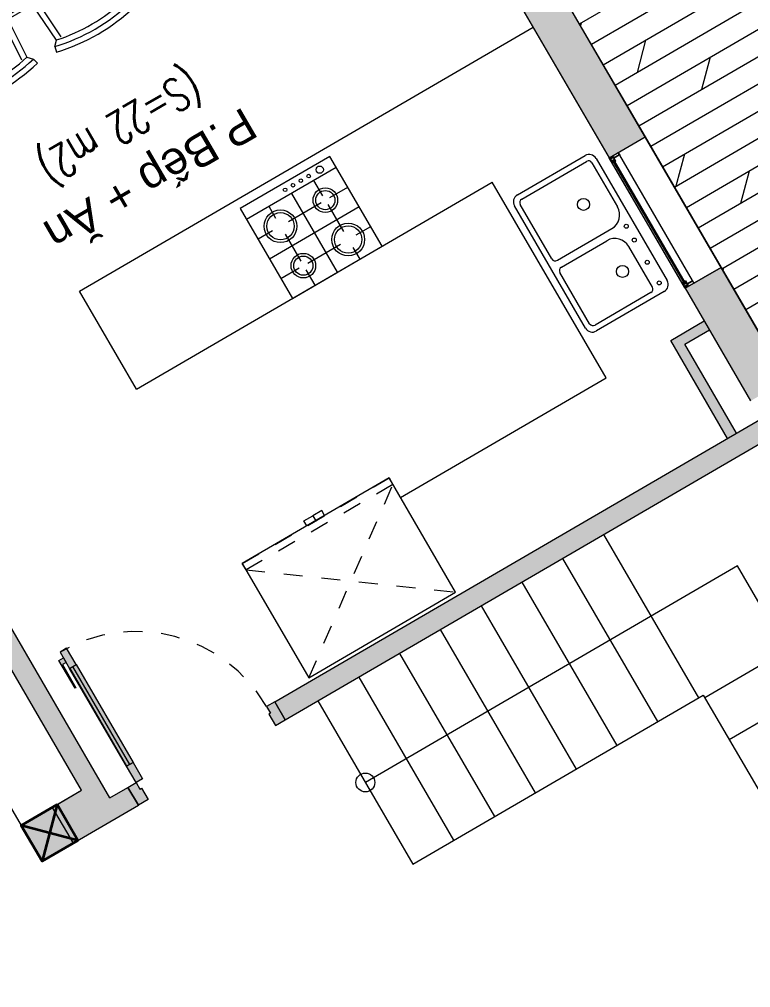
# Model space of a CAD drawing. Header units: millimetres. Extents: x 567980 to 569372, y 2065777 to 2066674.
# Drawn here: x 568803.01 to 568806.88, y 2066254.9 to 2066260.02 of the extents above; entities that cross this region are included whole.
import ezdxf
from ezdxf.enums import TextEntityAlignment as Align

# ---------------------------------------------------------------- set-up
doc = ezdxf.new("R2010")
doc.units = ezdxf.units.MM
doc.linetypes.add('HIDDEN', pattern=[0.75, 0.5, -0.25])
for name, color, linetype, lineweight in [('A-COT VACH', 2, 'Continuous', 35), ('A-HATCH', 251, 'Continuous', 5), ('A-TEXT', 7, 'Continuous', 18), ('E- CHU THICH', 162, 'Continuous', 13), ('E- THAY', 9, 'Continuous', 20), ('E- Tuong', 4, 'Continuous', 13), ('E-NoiThat', 32, 'Continuous', 9), ('i_Hatch', 250, 'Continuous', 13), ('i_ThietBi', 32, 'Continuous', 13), ('LD-CUA', 146, 'Continuous', 13), ('LD-THAY', 9, 'Continuous', 13)]:
    doc.layers.add(name, color=color, linetype=linetype, lineweight=lineweight)
doc.styles.add('AA - Arial - Regular', font='arial.ttf', dxfattribs={"height": 250})
doc.styles.add('Dim roman', font='romans.shx', dxfattribs={"width": 0.7})

# ---------------------------------------------------------------- blocks, each defined once
blk = doc.blocks.new('A$C67F81534')
at = {"color": 2, "linetype": 'Continuous'}
for p, q in [((505, 2254.3), (498, 2284.3)), ((968.5, 2254.3), (975.6, 2284.3)), ((505, 2254.3), (530.4, 2228.3)), ((530.4, 2228.3), (515.4, 2003.6)), ((943.2, 2228.3), (968.5, 2254.3)), ((958.2, 2003.6), (943.2, 2228.3)), ((308.3, 2003.6), (308.3, 0)), ((1183.8, 2003.6), (308.3, 2003.6)), ((1183.8, 0), (1183.8, 2003.6)), ((57.7, 1864.1), (27.6, 1871.1)), ((57.7, 1864.1), (83.7, 1838.7)), ((83.7, 1838.7), (308.3, 1853.7)), ((1408.5, 1838.7), (1183.8, 1853.7)), ((1434.4, 1864.1), (1408.5, 1838.7)), ((1434.4, 1864.1), (1464.5, 1871.1)), ((57.7, 1400.6), (27.6, 1393.5)), ((83.7, 1425.9), (57.7, 1400.6)), ((308.3, 1410.9), (83.7, 1425.9)), ((1183.8, 1410.9), (1408.5, 1425.9)), ((1408.5, 1425.9), (1434.4, 1400.6)), ((1434.4, 1400.6), (1464.5, 1393.5)), ((57.7, 1269.6), (27.6, 1276.6)), ((57.7, 1269.6), (83.7, 1244.3)), ((83.7, 1244.3), (308.3, 1259.2)), ((1408.5, 1244.3), (1183.8, 1259.2)), ((1434.4, 1269.6), (1408.5, 1244.3)), ((1434.4, 1269.6), (1464.5, 1276.6)), ((83.7, 831.4), (57.7, 806.1)), ((308.3, 816.4), (83.7, 831.4)), ((1183.8, 816.4), (1408.5, 831.4)), ((1408.5, 831.4), (1434.4, 806.1)), ((57.7, 806.1), (27.6, 799)), ((1434.4, 806.1), (1464.5, 799)), ((64.2, 608.8), (34.2, 615.8)), ((1427.9, 608.8), (1458, 615.8)), ((64.2, 608.8), (90.2, 583.5)), ((90.2, 583.5), (308.3, 598)), ((1401.9, 583.5), (1183.8, 598)), ((1427.9, 608.8), (1401.9, 583.5)), ((90.2, 170.6), (64.2, 145.3)), ((308.3, 156.1), (90.2, 170.6)), ((1183.8, 156.1), (1401.9, 170.6)), ((1401.9, 170.6), (1427.9, 145.3)), ((64.2, 145.3), (34.2, 138.2)), ((1427.9, 145.3), (1458, 138.2)), ((308.3, 0), (1183.8, 0)), ((530.4, -224.6), (515.4, 0)), ((958.2, 0), (943.2, -224.6)), ((505, -250.6), (498, -280.7)), ((505, -250.6), (530.4, -224.6)), ((943.2, -224.6), (968.5, -250.6)), ((968.5, -250.6), (975.6, -280.7))]:
    blk.add_line(p, q, dxfattribs=at)
at = {"color": 8, "linetype": 'Continuous'}
for p, q in [((561.2, 2226.2), (546.4, 2003.6)), ((328.9, 1983), (328.9, 20.6)), ((1163.2, 1983), (328.9, 1983)), ((1163.2, 20.6), (1163.2, 1983)), ((85.8, 1807.9), (308.3, 1822.7)), ((1406.4, 1807.9), (1183.8, 1822.7)), ((308.3, 1441.9), (85.8, 1456.7)), ((85.8, 1213.4), (308.3, 1228.3)), ((1406.4, 1213.4), (1183.8, 1228.3)), ((308.3, 847.4), (85.8, 862.2)), ((328.9, 20.6), (1163.2, 20.6)), ((561.2, -222.6), (546.4, 0))]:
    blk.add_line(p, q, dxfattribs=at)
at = {"color": 8}
for p, q in [((927.2, 2003.6), (912.4, 2226.2)), ((328.9, 1245.9), (1066.1, 1983)), ((328.9, 1890.8), (421.2, 1983)), ((328.9, 1517.4), (794.6, 1983)), ((328.9, 1138.4), (1163.2, 1972.7)), ((863.9, 1486.7), (1163.2, 1786)), ((328.9, 1624.9), (442.4, 1738.4)), ((821.5, 1359.4), (1163.2, 1701.2)), ((1183.8, 1441.9), (1406.4, 1456.7)), ((954.4, 1113.3), (1163.2, 1322.2)), ((328.9, 951.7), (581, 1203.8)), ((818.5, 875.6), (1163.2, 1220.3)), ((818.5, 875.6), (1163.2, 1220.3)), ((328.9, 866.9), (425.5, 963.4)), ((911.5, 691.4), (1163.2, 943.1)), ((618.3, 777.2), (671.5, 830.5)), ((716.9, 774), (805, 862.1)), ((716.9, 774), (805, 862.1)), ((1183.8, 847.4), (1406.4, 862.2)), ((695.7, 752.8), (714.3, 771.4)), ((695.7, 752.8), (714.3, 771.4)), ((328.9, 487.9), (605.3, 764.3)), ((462.2, 519.3), (676.9, 734)), ((524.5, 581.6), (676.9, 734)), ((880.2, 660.1), (901.6, 681.5)), ((328.9, 108.8), (855.8, 635.7)), ((529.2, 20.6), (1163.2, 654.6)), ((864.5, 644.4), (872.2, 652.1)), ((92.3, 552.6), (308.3, 567)), ((1050.6, 451.5), (1163.2, 564.1)), ((1399.9, 552.6), (1183.8, 567)), ((1121.3, 426), (1163.2, 468)), ((328.9, 386), (368.9, 426)), ((715.9, 20.6), (1027.9, 332.7)), ((308.3, 187), (92.3, 201.4)), ((1183.8, 187), (1399.9, 201.4)), ((619.7, 20.6), (654.6, 55.5)), ((1094.9, 20.6), (1163.2, 89)), ((927.2, 0), (912.4, -222.6))]:
    blk.add_line(p, q, dxfattribs=at)
at = {"color": 2, "linetype": 'Continuous'}
for centre, radius, start, end in [((736.8, 1266.1), 1045.8, 76.8005, 103.1995), ((736.8, 1266.1), 984, 77.8904, 102.1096), ((1045.8, 1632.3), 1045.8, 166.8005, 193.1995), ((1045.8, 1632.3), 1014.9, 166.8005, 193.1995), ((446.3, 1632.3), 1045.8, 346.8005, 13.1995), ((1045.8, 1632.3), 984, 167.8904, 192.1096), ((446.3, 1632.3), 984, 347.8904, 12.1096), ((1045.8, 1037.8), 1045.8, 166.8005, 193.1995), ((1045.8, 1037.8), 1014.9, 166.8005, 193.1995), ((1045.8, 1037.8), 984, 167.8904, 192.1096), ((446.3, 1037.8), 984, 347.8904, 12.1096), ((446.3, 1037.8), 1045.8, 346.8005, 13.1995), ((1052.4, 377), 1045.8, 166.8005, 193.1995), ((439.8, 377), 1045.8, 346.8005, 13.1995), ((1052.4, 377), 1014.9, 166.8005, 193.1995), ((1052.4, 377), 984, 167.8904, 192.1096), ((439.8, 377), 984, 347.8904, 12.1096), ((439.8, 377), 1014.9, 346.8005, 13.1995), ((736.8, 737.5), 984, 257.8904, 282.1096), ((736.8, 737.5), 1045.8, 256.8005, 283.1995)]:
    blk.add_arc(centre, radius, start, end, dxfattribs=at)
at = {"color": 8, "linetype": 'Continuous'}
for centre, start, end in [((736.8, 1266.1), 76.8005, 103.1995), ((446.3, 1632.3), 346.8005, 13.1995), ((446.3, 1037.8), 346.8005, 13.1995), ((736.8, 737.5), 256.8005, 283.1995)]:
    blk.add_arc(centre, 1014.9, start, end, dxfattribs=at)
at = {"color": 8}
for centre, radius, start, end in [((747, 917.8), 37.6, 156.0385, 244.4359), ((688.2, 896.2), 44.3, 343.9866, 56.4878), ((753.3, 929.5), 23.7, 148.7908, 240.7624), ((726.3, 922.4), 20.5, 318.6409, 70.9123), ((804.4, 929.1), 30.9, 137.031, 215.07), ((762.9, 932), 26.2, 308.1934, 43.9077), ((843.8, 900.6), 37.6, 116.0385, 204.4359), ((784.9, 921.8), 44.3, 303.9866, 16.4878), ((856.2, 905.5), 23.7, 108.7908, 200.7624), ((831, 917.4), 20.5, 278.6409, 30.9123), ((642.9, 859), 20.5, 358.6409, 110.9123), ((659, 881.8), 23.7, 188.7908, 280.7624), ((664.8, 889.8), 26.2, 348.1934, 83.9077), ((698.5, 914.3), 30.9, 177.031, 255.07), ((678.3, 844.7), 29.1, 358.5783, 107.9127), ((701.4, 875.7), 32.2, 185.833, 280.658), ((764.9, 871.1), 23.2, 171.2967, 266.1216), ((743.2, 853.7), 20.9, 344.042, 93.3764), ((781.8, 897.6), 32.2, 145.833, 240.658), ((744.3, 888.8), 29.1, 318.5783, 67.9127), ((791.2, 856.4), 23.2, 131.2967, 226.1216), ((763.4, 857), 20.9, 304.042, 53.3764), ((799.1, 887.8), 23.2, 171.2967, 266.1216), ((777.4, 870.4), 20.9, 344.042, 93.3764), ((825.4, 873.1), 23.2, 131.2967, 226.1216), ((797.6, 873.7), 20.9, 304.042, 53.3764), ((857.6, 862.7), 32.2, 105.833, 200.658), ((823.1, 880.1), 29.1, 278.5783, 27.9127), ((894.6, 858.1), 32.2, 105.833, 200.658), ((865.2, 901.2), 26.2, 268.1934, 3.9077), ((895.1, 872.4), 30.9, 97.031, 175.07), ((860.1, 875.5), 29.1, 278.5783, 27.9127), ((616.8, 794.5), 26.2, 28.1934, 123.9077), ((630.6, 814.3), 44.3, 23.9866, 96.4878), ((661.7, 868.7), 37.6, 196.0385, 284.4359), ((698.6, 839.8), 23.2, 171.2967, 266.1216), ((676.9, 822.4), 20.9, 344.042, 93.3764), ((731.2, 855.6), 23.2, 171.2967, 266.1216), ((709.5, 838.3), 20.9, 344.042, 93.3764), ((821.8, 838.4), 20.9, 104.042, 213.3764), ((795.9, 848.5), 23.2, 291.2967, 26.1216), ((837.7, 818.4), 23.2, 91.2967, 186.1216), ((816.8, 836.8), 20.9, 264.042, 13.3764), ((858.8, 833.8), 20.9, 104.042, 213.3764), ((832.9, 843.9), 23.2, 291.2967, 26.1216), ((874.7, 813.8), 23.2, 91.2967, 186.1216), ((853.8, 832.1), 20.9, 264.042, 13.3764), ((907, 825.2), 37.6, 76.0385, 164.4359), ((875.5, 879.3), 44.3, 263.9866, 336.4878), ((919.6, 821), 23.7, 68.7908, 160.7624), ((907.9, 846.3), 20.5, 238.6409, 350.9123), ((619.8, 756.8), 20.5, 38.6409, 150.9123), ((617.5, 784.6), 23.7, 228.7908, 320.7624), ((626.8, 834.8), 30.9, 217.031, 295.07), ((656.1, 768.6), 29.1, 38.5783, 147.9127), ((653.9, 807.2), 32.2, 225.833, 320.658), ((680.2, 789.2), 20.9, 24.042, 133.3764), ((685.7, 816.5), 23.2, 211.2967, 306.1216), ((694.6, 767.9), 23.2, 11.2967, 106.1216), ((709, 791.6), 20.9, 184.042, 293.3764), ((848.8, 759.4), 23.2, 51.2967, 146.1216), ((844.6, 786.9), 20.9, 224.042, 333.3764), ((869.3, 748.7), 23.2, 51.2967, 146.1216), ((893.2, 787.3), 32.2, 65.833, 160.658), ((877.9, 822.8), 29.1, 238.5783, 347.9127), ((928.1, 770.6), 30.9, 57.031, 135.07), ((923.7, 811.9), 26.2, 228.1934, 323.9077), ((639.1, 714.7), 44.3, 63.9866, 136.4878), ((627.9, 776.3), 37.6, 236.0385, 324.4359), ((688, 696), 29.1, 78.5783, 187.9127), ((661.5, 724.1), 32.2, 265.833, 0.658), ((689.3, 732.8), 20.9, 64.042, 173.3764), ((676, 757.2), 23.2, 251.2967, 346.1216), ((717.8, 729), 20.9, 64.042, 173.3764), ((704.4, 753.4), 23.2, 251.2967, 346.1216), ((766.5, 705.8), 20.9, 144.042, 253.3764), ((740.2, 696.9), 23.2, 331.2967, 66.1216), ((808.9, 729.3), 23.2, 11.2967, 106.1216), ((823.3, 753), 20.9, 184.042, 293.3764), ((819.5, 707.1), 23.2, 11.2967, 106.1216), ((833.9, 730.8), 20.9, 184.042, 293.3764), ((865.1, 776.2), 20.9, 224.042, 333.3764), ((872, 706.7), 32.2, 25.833, 120.658), ((883.1, 743.7), 29.1, 198.5783, 307.9127), ((906.9, 726.8), 37.6, 36.0385, 124.4359), ((917.5, 788.5), 44.3, 223.9866, 296.4878), ((913.9, 715.5), 23.7, 28.7908, 120.7624), ((921.2, 742.4), 20.5, 198.6409, 310.9123), ((641.3, 690.6), 26.2, 68.1934, 163.9077), ((623, 727.9), 30.9, 257.031, 335.07), ((667.9, 663.6), 20.5, 78.6409, 190.9123), ((648.2, 683.5), 23.7, 268.7908, 0.7624), ((709.7, 643.7), 44.3, 103.9866, 176.4878), ((661.5, 683.8), 37.6, 276.0385, 4.4359), ((732.6, 695.5), 20.9, 104.042, 213.3764), ((706.7, 705.6), 23.2, 291.2967, 26.1216), ((759.1, 660.9), 29.1, 118.5783, 227.9127), ((720.8, 665.4), 32.2, 305.833, 40.658), ((789.7, 694.7), 20.9, 144.042, 253.3764), ((763.3, 685.8), 23.2, 331.2967, 66.1216), ((836.2, 679.7), 29.1, 158.5783, 267.9127), ((803.9, 658.6), 32.2, 345.833, 80.658), ((822, 684.9), 23.2, 11.2967, 106.1216), ((836.4, 708.7), 20.9, 184.042, 293.3764), ((832.6, 662.7), 23.2, 11.2967, 106.1216), ((847, 686.5), 20.9, 184.042, 293.3764), ((891.4, 692), 44.3, 183.9866, 256.4878), ((843.6, 651.5), 37.6, 356.0385, 84.4359), ((888, 671.4), 30.9, 17.031, 95.07), ((911.2, 705.9), 26.2, 188.1934, 283.9077), ((726.8, 626.7), 26.2, 108.1934, 203.9077), ((688.8, 643.6), 30.9, 297.031, 15.07), ((764.5, 623.2), 20.5, 118.6409, 230.9123), ((736.7, 625.7), 23.7, 308.7908, 40.7624), ((809.3, 634.8), 44.3, 143.9866, 216.4878), ((746.7, 634.5), 37.6, 316.0385, 44.4359), ((833.4, 632.7), 26.2, 148.1934, 243.9077), ((793.4, 621.2), 30.9, 337.031, 55.07), ((864.6, 654.3), 20.5, 158.6409, 270.9123), ((841.6, 638.3), 23.7, 348.7908, 80.7624)]:
    blk.add_arc(centre, radius, start, end, dxfattribs=at)
blk = doc.blocks.new('A$C33A8190A')
at = {"layer": 'i_ThietBi', "linetype": 'HIDDEN'}
for p, q in [((-899.9, 40), (0, 700)), ((-899.9, 700), (0, 40))]:
    blk.add_line(p, q, dxfattribs=at)
at = {"layer": 'i_ThietBi'}
blk.add_lwpolyline([(-899.9, 700), (0, 700), (0, 0), (-899.9, 0)], close=True, dxfattribs=at)
at = {"layer": 'i_ThietBi', "linetype": 'HIDDEN'}
for points in [[(-899.9, 0), (0, 0), (0, 40), (-899.9, 40)], [(-450, 0), (-504.5, 0), (-504.5, -30.7), (-450, -30.7)], [(-395.4, 0), (-395.4, -30.7), (-450, -30.7), (-450, 0)]]:
    blk.add_lwpolyline(points, close=True, dxfattribs=at)
blk = doc.blocks.new('A$C395E768C')
at = {"layer": 'i_ThietBi'}
for p, q in [((-125, -65.8), (-125, 0)), ((0, -438.6), (0, 0)), ((125, -85.5), (125, 0)), ((-168.9, -109.6), (-250, -109.6)), ((100.9, -109.6), (-81.1, -109.6)), ((125, -285.1), (125, -133.8)), ((149.1, -109.6), (250, -109.6)), ((-125, -304.8), (-125, -153.5)), ((-250, -219.3), (250, -219.3)), ((-149.1, -328.9), (-250, -328.9)), ((-125, -353.1), (-125, -438.6)), ((-100.9, -328.9), (81.1, -328.9)), ((125, -372.8), (125, -438.6)), ((168.9, -328.9), (250, -328.9)), ((-250, -438.6), (250, -438.6))]:
    blk.add_line(p, q, dxfattribs=at)
blk.add_lwpolyline([(250, -500), (250, 0), (-250, 0), (-250, -500)], close=True, dxfattribs=at)
for centre, radius in [((-125, -109.6), 78.9), ((-125, -109.6), 65.8), ((125, -109.6), 59.2), ((125, -109.6), 46.1), ((-125, -328.9), 59.2), ((125, -328.9), 78.9), ((125, -328.9), 65.8), ((-125, -328.9), 46.1), ((-175.4, -469.3), 17.5), ((-114, -469.3), 8.77), ((-70.2, -469.3), 8.77), ((-26.3, -469.3), 8.77), ((17.5, -469.3), 8.77)]:
    blk.add_circle(centre, radius, dxfattribs=at)
blk = doc.blocks.new('DOUBLE-SINK1000')
for p, q in [((-449.2, 0), (449.2, 0)), ((-500, -549.2), (-500, -50.8)), ((-438.0875, -36.5125), (-115.0375, -36.5125)), ((500, -50.8), (500, -549.2)), ((-463.4875, -538.0875), (-463.4875, -61.9125)), ((438.0875, -101.6), (138.9625, -101.6)), ((-13.4375, -538.0875), (-13.4375, -138.1125)), ((463.4875, -127), (463.4875, -538.0875)), ((37.3625, -538.0875), (37.3625, -203.2)), ((449.2, -600), (-449.2, -600)), ((-38.8375, -563.4875), (-438.0875, -563.4875)), ((438.0875, -563.4875), (62.7625, -563.4875))]:
    blk.add_line(p, q)
at = {"color": 44}
for centre, radius in [((19.9, -50.8), 12.7), ((121.5, -50.8), 12.7), ((284.9, -50.8), 12.7), ((436.5, -50.8), 12.7), ((-236.875, -215.9), 38.1), ((256.325, -215.9), 38.1)]:
    blk.add_circle(centre, radius, dxfattribs=at)
for centre, radius, start, end in [((-449.2, -50.8), 50.8, 90, 180), ((449.2, -50.8), 50.8, 0, 90), ((-438.0875, -61.9125), 25.4, 90, 180), ((-115.0375, -138.1125), 101.6, 0, 90), ((138.9625, -203.2), 101.6, 90, 180), ((438.0875, -127), 25.4, 0, 90), ((-449.2, -549.2), 50.8, 180, 270), ((-438.0875, -538.0875), 25.4, 180, 270), ((-38.8375, -538.0875), 25.4, 270, 0), ((62.7625, -538.0875), 25.4, 180, 270), ((438.0875, -538.0875), 25.4, 270, 0), ((449.2, -549.2), 50.8, 270, 0)]:
    blk.add_arc(centre, radius, start, end)
blk = doc.blocks.new('*U515')
h = blk.add_hatch(color=253)
h.dxf.hatch_style = 1
h.paths.add_polyline_path([(50, 100), (90, 100), (90, 0), (50, 0)])
h.paths.add_polyline_path([(50, 700), (90, 700), (90, 800), (50, 800)])
h = blk.add_hatch(color=254)
h.dxf.hatch_style = 1
h.paths.add_polyline_path([(21.7, 594.5), (21.7, 764.1), (50, 764.1), (50, 735.9), (27.4, 735.9), (27.4, 594.5)])
h = blk.add_hatch(color=254)
h.dxf.hatch_style = 1
h.paths.add_polyline_path([(90, 100), (50, 100), (50, 700), (90, 700)])
h = blk.add_hatch(color=253)
h.dxf.hatch_style = 1
h.paths.add_polyline_path([(0, 0), (50, 0), (50, -40), (60, -40), (60, -110), (0, -110)])
h = blk.add_hatch(color=253)
h.dxf.hatch_style = 1
h.paths.add_polyline_path([(900, 0), (850, 0), (850, -40), (840, -40), (840, -110), (900, -110)])
for p, q in [((70, 100), (70, 700)), ((90, 700), (90, 100))]:
    blk.add_line(p, q)
for points in [[(50, 700), (90, 700), (90, 800), (50, 800), (50, 700)], [(50, 702.9), (50, 100)], [(50, 100), (90, 100), (90, 0), (50, 0), (50, 100)]]:
    blk.add_lwpolyline(points)
for points in [[(21.7, 594.5), (21.7, 764.1), (50, 764.1), (50, 735.9), (27.4, 735.9), (27.4, 594.5)], [(90, 100), (50, 100), (50, 700), (90, 700)], [(0, 0), (50, 0), (50, -40), (60, -40), (60, -110), (0, -110)], [(900, 0), (850, 0), (850, -40), (840, -40), (840, -110), (900, -110)]]:
    blk.add_lwpolyline(points, close=True)
at = {"linetype": 'HIDDEN', "ltscale": 30}
blk.add_arc((50, 0), 800, 0, 90, dxfattribs=at)
blk = doc.blocks.new('SFFSF')
h = blk.add_hatch(color=250)
h.paths.add_polyline_path([(339646.8, 104917.2), (339646.8, 104891.8), (339678.5, 104891.8), (339678.5, 104898.5), (339675.3, 104898.5, 1), (339675.3, 104897.3), (339677.3, 104897.3), (339677.3, 104893), (339663.4, 104893), (339663.4, 104916), (339677.3, 104916), (339677.3, 104911.7), (339675.3, 104911.7, 1), (339675.3, 104910.5), (339678.5, 104910.5), (339678.5, 104917.2)])
h.paths.add_polyline_path([(339648, 104916), (339662.2, 104916), (339662.2, 104893), (339648, 104893)], flags=16)
blk.add_lwpolyline([(339663.4, 104893), (339663.4, 104916), (339677.3, 104916), (339677.3, 104911.7), (339675.3, 104911.7, 1), (339675.3, 104910.5), (339678.5, 104910.5), (339678.5, 104917.2), (339646.8, 104917.2), (339646.8, 104891.8), (339678.5, 104891.8), (339678.5, 104898.5), (339675.3, 104898.5, 1), (339675.3, 104897.3), (339677.3, 104897.3), (339677.3, 104893)], format="xyb", close=True)
blk.add_lwpolyline([(339662.2, 104893), (339662.2, 104916), (339648, 104916), (339648, 104893)], close=True)
blk = doc.blocks.new('DDDDA')
blk.add_hatch(color=250).paths.add_polyline_path([(339343.8, 104970.9), (339343.8, 104969.3), (339332.6, 104969.3), (339332.6, 104958.1), (339343.8, 104958.1), (339343.8, 104956.6, 0.240391), (339346.5, 104960.7), (339335.6, 104960.7), (339335.6, 104966.7), (339346.5, 104966.7, 0.240391)])
blk.add_lwpolyline([(339343.8, 104970.9), (339343.8, 104969.3), (339332.6, 104969.3), (339332.6, 104958.1), (339343.8, 104958.1), (339343.8, 104956.6, 0.240391), (339346.5, 104960.7), (339335.6, 104960.7), (339335.6, 104966.7), (339346.5, 104966.7, 0.240391)], format="xyb", close=True)
blk = doc.blocks.new('*U496')
for points in [[(22.1, 21.5), (0, 21.5), (0, 27.7), (1.2, 27.7), (1.2, 22.7), (17.8, 22.7), (17.8, 63.1), (8.9, 63.1), (8.9, 71.6), (5.1, 74.3), (5.1, 83.1), (8.9, 85.8), (8.9, 93.1), (1.2, 93.1), (1.2, 89.3), (0, 89.3), (0, 94.3), (10.1, 94.3), (10.1, 93.1), (10.1, 91.1), (10.1, 82.5), (8.9, 82.5), (8.9, 84.3), (6.3, 82.5), (6.3, 74.9), (8.9, 73.1), (8.9, 74.9), (10.1, 74.9), (10.1, 64.3), (19, 64.3), (19, 22.7), (22.1, 22.7)], [(1044.6, 21.5), (1066.7, 21.5), (1066.7, 27.7), (1065.5, 27.7), (1065.5, 22.7), (1048.9, 22.7), (1048.9, 63.1), (1057.8, 63.1), (1057.8, 71.6), (1061.6, 74.3), (1061.6, 83.1), (1057.8, 85.8), (1057.8, 93.1), (1065.5, 93.1), (1065.5, 89.3), (1066.7, 89.3), (1066.7, 94.3), (1056.6, 94.3), (1056.6, 93.1), (1056.6, 91.1), (1056.6, 82.5), (1057.8, 82.5), (1057.8, 84.3), (1060.4, 82.5), (1060.4, 74.9), (1057.8, 73.1), (1057.8, 74.9), (1056.6, 74.9), (1056.6, 64.3), (1047.7, 64.3), (1047.7, 22.7), (1044.6, 22.7)]]:
    blk.add_hatch(color=250).paths.add_polyline_path(points)
for p, q in [((10.1, 94.3), (1056.6, 94.3)), ((22.1, 21.5), (1044.6, 21.5))]:
    blk.add_line(p, q)
for points in [[(8.9, 93.1), (8.9, 85.8), (5.1, 83.1), (5.1, 74.3), (8.9, 71.6), (8.9, 63.1), (17.8, 63.1), (17.8, 22.7), (1.2, 22.7), (1.2, 27.7), (0, 27.7), (0, 21.5), (22.1, 21.5), (22.1, 22.7), (19, 22.7), (19, 64.3), (10.1, 64.3), (10.1, 74.9), (8.9, 74.9), (8.9, 73.1), (6.3, 74.9), (6.3, 82.5), (8.9, 84.3), (8.9, 82.5), (10.1, 82.5), (10.1, 93.1), (10.1, 93.1), (10.1, 94.3), (0, 94.3), (0, 89.3), (1.2, 89.3), (1.2, 93.1), (8.9, 93.1)], [(1057.8, 93.1), (1057.8, 85.8), (1061.6, 83.1), (1061.6, 74.3), (1057.8, 71.6), (1057.8, 63.1), (1048.9, 63.1), (1048.9, 22.7), (1065.5, 22.7), (1065.5, 27.7), (1066.7, 27.7), (1066.7, 21.5), (1044.6, 21.5), (1044.6, 22.7), (1047.7, 22.7), (1047.7, 64.3), (1056.6, 64.3), (1056.6, 74.9), (1057.8, 74.9), (1057.8, 73.1), (1060.4, 74.9), (1060.4, 82.5), (1057.8, 84.3), (1057.8, 82.5), (1056.6, 82.5), (1056.6, 93.1), (1056.6, 93.1), (1056.6, 94.3), (1066.7, 94.3), (1066.7, 89.3), (1065.5, 89.3), (1065.5, 93.1), (1057.8, 93.1)]]:
    blk.add_lwpolyline(points)
blk.add_lwpolyline([(1030.7, 75.7), (36, 75.7), (36, 81.7), (1030.7, 81.7)], close=True)
at = {"xscale": -1, "rotation": 180}
blk.add_blockref('SFFSF', (-339634.7, 104983.2), dxfattribs=at)
blk.add_blockref('DDDDA', (-339299.6, -104885))
at = {"xscale": -1}
blk.add_blockref('DDDDA', (340366.2, -104885), dxfattribs=at)
at = {"rotation": 180}
blk.add_blockref('SFFSF', (340701.3, 104983.2), dxfattribs=at)
blk = doc.blocks.new('cot')
at = {"layer": 'i_Hatch'}
h = blk.add_hatch(color=256, dxfattribs=at)
h.dxf.hatch_style = 1
h.paths.add_polyline_path([(-124080301.5, 101892782.2), (-124080081.5, 101892782.2), (-124080081.5, 101893002.2), (-124080301.5, 101893002.2)])
at = {"layer": 'A-COT VACH'}
for p, q in [((-124080301.5, 101893002.2), (-124080081.5, 101892782.2)), ((-124080301.5, 101892782.2), (-124080081.5, 101893002.2))]:
    blk.add_line(p, q, dxfattribs=at)
blk.add_lwpolyline([(-124080301.5, 101892782.2), (-124080081.5, 101892782.2), (-124080081.5, 101893002.2), (-124080301.5, 101893002.2)], close=True, dxfattribs=at)
blk = doc.blocks.new('luoicot')
at = {"layer": 'E- Tuong'}
blk.add_blockref('cot', (-6405.9, -4832.9), dxfattribs=at)
blk = doc.blocks.new('TANG 1 BT3')
at = {"layer": 'A-HATCH'}
h = blk.add_hatch(color=256, dxfattribs=at)
h.dxf.hatch_style = 1
h.paths.add_polyline_path([(7080585, 935785.8), (7080365, 935785.8), (7080365, 934096.1), (7080365, 934096.1), (7080585, 934096.1)])
h.paths.add_polyline_path([(7080365, 945515.8), (7076585.1, 945515.8), (7076585.1, 945515.8), (7076585.1, 945295.8), (7080365, 945295.8)])
h.paths.add_polyline_path([(7076585.1, 945515.8), (7073665.1, 945515.8), (7073665.1, 945295.8), (7073975.1, 945295.8), (7073975.1, 945004.8), (7074085.1, 945004.8), (7074085.1, 945295.8), (7076585.1, 945295.8)])
h.paths.add_polyline_path([(7072465.1, 945515.8), (7072085.1, 945515.8), (7072085.1, 945295.8), (7072465.1, 945295.8)])
h.paths.add_polyline_path([(7072085.1, 945295.8), (7071975.1, 945295.8), (7071865.1, 945295.8), (7071865.1, 941915.9), (7072085.1, 941915.9), (7072085.1, 942949.8), (7072235.1, 942949.8), (7072235.1, 941805.9), (7072085.1, 941805.9), (7072085.1, 941695.9), (7073065.1, 941695.9), (7073065.1, 941805.9), (7072290.1, 941805.9), (7072290.1, 943004.8), (7072085.1, 943004.8), (7072085.1, 944094.8), (7073975.1, 944094.8), (7073975.1, 941805.9), (7073865.1, 941805.9), (7073865.1, 941695.9), (7074185.1, 941695.9), (7074185.1, 941805.9), (7074085.1, 941805.9), (7074085.1, 944304.8), (7073975.1, 944304.8), (7073975.1, 944204.8), (7072085.1, 944204.8)])
h.paths.add_polyline_path([(7072085.1, 941695.9), (7071865.1, 941695.9), (7071865.1, 940680.9), (7072085.1, 940680.9)])
h.paths.add_polyline_path([(7076365.1, 941805.9), (7075085.1, 941805.9), (7075085.1, 941695.9), (7076365.1, 941695.9)])
h.paths.add_polyline_path([(7080585, 942345.8), (7080365, 942345.8), (7080365, 941915.9), (7080475, 941915.9), (7080585, 941915.9)])
h.paths.add_polyline_path([(7080805, 942115.8), (7080585, 942115.8), (7080585, 941915.9), (7080585, 941695.9), (7080242.6, 941695.9), (7080242.6, 941475.8), (7080804.9, 941475.8)])
h.paths.add_polyline_path([(7080585, 945295.8), (7080585, 945295.8), (7080365, 945295.8), (7080365, 944845.8), (7080585, 944845.8)])
h.paths.add_polyline_path([(7080585, 937895.8), (7078785, 937895.8), (7078785, 938595.8), (7078565, 938595.8), (7078565, 937895.8), (7078055.1, 937895.8), (7078055.1, 937675.8), (7080365, 937675.8), (7080365, 937185.8), (7080585, 937185.8)])
h.paths.add_polyline_path([(7080805.5, 938115.8), (7080242.5, 938115.8), (7080242.5, 937895.8), (7080585, 937895.8), (7080585, 937895.8), (7080585, 937675.8), (7080585, 937475.8), (7080805.5, 937475.8)])
h.paths.add_polyline_path([(7076365.1, 937895.8), (7075965.1, 937895.8), (7075965.1, 937785.8), (7076075.1, 937785.8), (7076075.1, 934375.7), (7076555.1, 934375.7), (7076555.1, 934485.7), (7076185.1, 934485.7), (7076185.1, 937675.8), (7076365.1, 937675.8)])
h.paths.add_polyline_path([(7075065.1, 937895.8), (7072085.1, 937895.8), (7072085.1, 937895.8), (7072085.1, 937785.8), (7075065.1, 937785.8)])
h.paths.add_polyline_path([(7072290.1, 937785.8), (7072235.1, 937785.8), (7072235.1, 937240.8), (7072085.1, 937240.8), (7072085.1, 937185.8), (7072290.1, 937185.8)])
h.paths.add_polyline_path([(7072085.1, 937675.8), (7072085.1, 937675.8), (7071865.1, 937675.8), (7071865.1, 936985.8), (7072085.1, 936985.8)])
h.paths.add_polyline_path([(7072085.1, 938910.8), (7071865.1, 938910.8), (7071865.1, 937895.8), (7071975.1, 937895.8), (7072085.1, 937895.8)])
h.paths.add_polyline_path([(7072085.1, 936185.8), (7071865.1, 936185.8), (7071865.1, 934842.7), (7072085.1, 934842.7)])
h.paths.add_polyline_path([(7072085.1, 932721.5), (7071865.1, 932721.5), (7071865.1, 932096.5), (7072085.1, 932096.5)])
h.paths.add_polyline_path([(7074245.3, 932096.5), (7072085.1, 932096.5), (7072085.1, 931876.5), (7074245.3, 931876.5)])
h.paths.add_polyline_path([(7073958.8, 931876.5), (7073848.8, 931876.5), (7073848.8, 931766.5), (7073468.8, 931766.5), (7073468.8, 931876.5), (7073358.8, 931876.5), (7073358.8, 931656.5), (7073958.8, 931656.5)])
h.paths.add_polyline_path([(7076933.8, 931876.5), (7076823.8, 931876.5), (7076823.8, 931766.5), (7076443.8, 931766.5), (7076443.8, 931876.5), (7076333.8, 931876.5), (7076333.8, 931656.5), (7076933.8, 931656.5)])
h.paths.add_polyline_path([(7078065.3, 932096.5), (7076585.1, 932096.5), (7076585.1, 931876.5), (7078065.3, 931876.5)])
h.paths.add_polyline_path([(7076365.1, 932096.5), (7076045.3, 932096.5), (7076045.3, 931876.5), (7076365.1, 931876.5)])
h.paths.add_polyline_path([(7078831.4, 932351.4), (7078687.1, 932517.4), (7078203, 932096.5), (7078285.3, 932096.5), (7078285.3, 931876.5)])
h.paths.add_polyline_path([(7080585, 933876.1), (7080365, 933876.1), (7080365, 933976.4), (7079894.5, 933567.2), (7080038.8, 933401.2)])
h.paths.add_polyline_path([(7080365, 941695.9), (7080365, 941915.9), (7080365, 941915.9), (7076585.1, 941915.9), (7076585.1, 941915.9), (7076585.1, 941695.9), (7078565, 941695.9), (7078565, 940995.8), (7078785, 940995.8), (7078785, 941695.9), (7080365, 941695.9)])
h = blk.add_hatch(color=256, dxfattribs=at)
h.dxf.hatch_style = 1
h.paths.add_polyline_path([(7072290.1, 937785.8), (7072235.1, 937785.8), (7072235.1, 937240.8), (7072085.1, 937240.8), (7072085.1, 937185.8), (7072290.1, 937185.8)])
at = {"layer": 'E- CHU THICH'}
blk.add_lwpolyline([(7072585.1, 939680.9), (7072585.1, 938395.8), (7074865.1, 938395.8)], dxfattribs=at)
blk.add_circle((7074865.1, 938395.8), 50, dxfattribs=at)
at = {"layer": 'E- THAY'}
for p, q in [((7073085.1, 938895.8), (7073085.1, 939796.9)), ((7073085.1, 939167.8), (7072085.1, 939167.8)), ((7073085.1, 938910.8), (7072085.1, 938910.8)), ((7074865.1, 938895.8), (7073085.1, 938895.8)), ((7073115.1, 937895.8), (7073115.1, 938895.8)), ((7073365.1, 937895.8), (7073365.1, 938895.8)), ((7073615.1, 937895.8), (7073615.1, 938895.8)), ((7073865.1, 937895.8), (7073865.1, 938895.8)), ((7074115.1, 937895.8), (7074115.1, 938895.8)), ((7074365.1, 937895.8), (7074365.1, 938895.8)), ((7074615.1, 937895.8), (7074615.1, 938895.8)), ((7074865.1, 937895.8), (7074865.1, 938895.8))]:
    blk.add_line(p, q, dxfattribs=at)
blk.add_lwpolyline([(7071865.1, 936985.8), (7072085.1, 936985.8), (7072085.1, 936185.8), (7071865.1, 936185.8)], close=True, dxfattribs=at)
at = {"layer": 'E- Tuong'}
for p, q in [((7075065.1, 937895.8), (7072085.1, 937895.8)), ((7075065.1, 937785.8), (7075065.1, 937895.8)), ((7076365.1, 937895.8), (7075965.1, 937895.8)), ((7075965.1, 937785.8), (7075965.1, 937895.8)), ((7076365.1, 937675.8), (7076365.1, 937895.8)), ((7075065.1, 937785.8), (7072085.1, 937785.8)), ((7072235.1, 937785.8), (7072235.1, 937240.8)), ((7072290.1, 937785.8), (7072290.1, 937185.8)), ((7075065.1, 937785.8), (7074955.1, 937785.8)), ((7076075.1, 937785.8), (7075965.1, 937785.8)), ((7076075.1, 937785.8), (7076075.1, 934375.7)), ((7071865.1, 936985.8), (7071865.1, 937675.8)), ((7072085.1, 936985.8), (7072085.1, 937675.8)), ((7076365.1, 937675.8), (7076185.1, 937675.8)), ((7076185.1, 937675.8), (7076185.1, 934485.7)), ((7072235.1, 937240.8), (7072085.1, 937240.8)), ((7072290.1, 937185.8), (7072085.1, 937185.8)), ((7072085.1, 936985.8), (7071865.1, 936985.8)), ((7072085.1, 936185.8), (7071865.1, 936185.8)), ((7071865.1, 934842.7), (7071865.1, 936185.8)), ((7072085.1, 934842.7), (7072085.1, 936185.8))]:
    blk.add_line(p, q, dxfattribs=at)
at = {"layer": 'E-NoiThat'}
for p, q in [((7072685.1, 937185.8), (7072685.1, 935985.8)), ((7073945.2, 937185.8), (7072685.1, 937185.8)), ((7074865.1, 935985.8), (7072685.1, 935985.8)), ((7074865.1, 935985.8), (7074865.1, 935385.8)), ((7074865.1, 935385.8), (7072085.1, 935385.8))]:
    blk.add_line(p, q, dxfattribs=at)
blk.add_lwpolyline([(7076555.1, 937675.8), (7076185.1, 937675.8), (7076185.1, 934485.7), (7076555.1, 934485.7)], close=True, dxfattribs=at)
at = {"layer": 'LD-THAY'}
blk.add_line((7074865.1, 938895.8), (7073085.1, 938895.8), dxfattribs=at)
at = {"rotation": 270}
blk.add_blockref('A$C67F81534', (7073058, 934258.4), dxfattribs=at)
at = {"layer": 'E- Tuong'}
blk.add_blockref('luoicot', (131163042.6, -100950273.6), dxfattribs=at)
at = {"layer": 'i_ThietBi', "ltscale": 0.5, "xscale": -1}
blk.add_blockref('A$C33A8190A', (7073945.2, 937065.7), dxfattribs=at)
at = {"layer": 'i_ThietBi', "ltscale": 0.5}
for name, p, xscale, yscale, zscale, rotation in [('DOUBLE-SINK1000', (7072147.1, 936528.3), 0.8333333333333344, 0.8333333333333344, 0.8333333333333344, 90), ('A$C395E768C', (7073635.1, 935985.8), 1.1, 1.1, 1.1, 359.9999999928853)]:
    blk.add_blockref(name, p, dxfattribs=dict(at, xscale=xscale, yscale=yscale, zscale=zscale, rotation=rotation))
at = {"layer": 'LD-CUA', "rotation": 180}
blk.add_blockref('*U515', (7075965.1, 937785.8), dxfattribs=at)
at = {"layer": 'LD-CUA', "xscale": 0.7500000000001075, "yscale": 0.7500000000001075, "zscale": 0.7500000000001075, "rotation": 270}
blk.add_blockref('*U496', (7072014.4, 936985.8), dxfattribs=at)
at = {"layer": 'A-TEXT', "style": 'AA - Arial - Regular'}
blk.add_text('P.Bếp + Ăn', height=175, dxfattribs=at).set_placement((7074244.2, 935064.4), align=Align.MIDDLE_CENTER)
at = {"layer": 'A-TEXT', "style": 'Dim roman', "width": 0.7}
blk.add_text('(S=22 m2)', height=175, dxfattribs=at).set_placement((7074244.2, 934744.7), align=Align.MIDDLE_CENTER)
blk = doc.blocks.new('MBT1 BT3')
at = {"layer": 'LD-THAY'}
blk.add_blockref('TANG 1 BT3', (2585.6, 0), dxfattribs=at)
at = {"layer": 'i_Hatch', "transparency": 33554687}
h = blk.add_hatch(dxfattribs=at)
h.set_pattern_fill('DOLMIT', color=256, scale=500)
h.set_pattern_definition([(0, (-123940173.1, 101888489.62), (0, 125), []), (45, (-123940173.1, 101888489.62), (-249.9999996, 249.9999996), [176.7766953, -353.5533906])])
h.paths.add_polyline_path([(7072559.9, 932566.5), (7074450.1, 932566.5), (7074450.1, 937675.8), (7072559.9, 937675.8)])
at = {"layer": 'E- THAY'}
blk.add_lwpolyline([(7074450.8, 932566.5), (7072559.9, 932566.5), (7072559.9, 937675.8), (7074450.1, 937675.8), (7074450.1, 932401.5)], dxfattribs=at)

msp = doc.modelspace()

# ---------------------------------------------------------------- block references
at = {"layer": 'LD-THAY', "xscale": 0.0009980326083971122, "yscale": 0.0009980326083971122, "zscale": 0.0009980326083971122, "rotation": 210.1906985406665}
msp.add_blockref('MBT1 BT3', (574439.2755, 2070617.6005, -0.0003), dxfattribs=at)

# ---------------------------------------------------------------- next in the draw order: block references
msp.add_blockref('MBT1 BT3', (574439.2755, 2070617.6005, -0.0003), dxfattribs=at)

doc.saveas('drawing.dxf')
